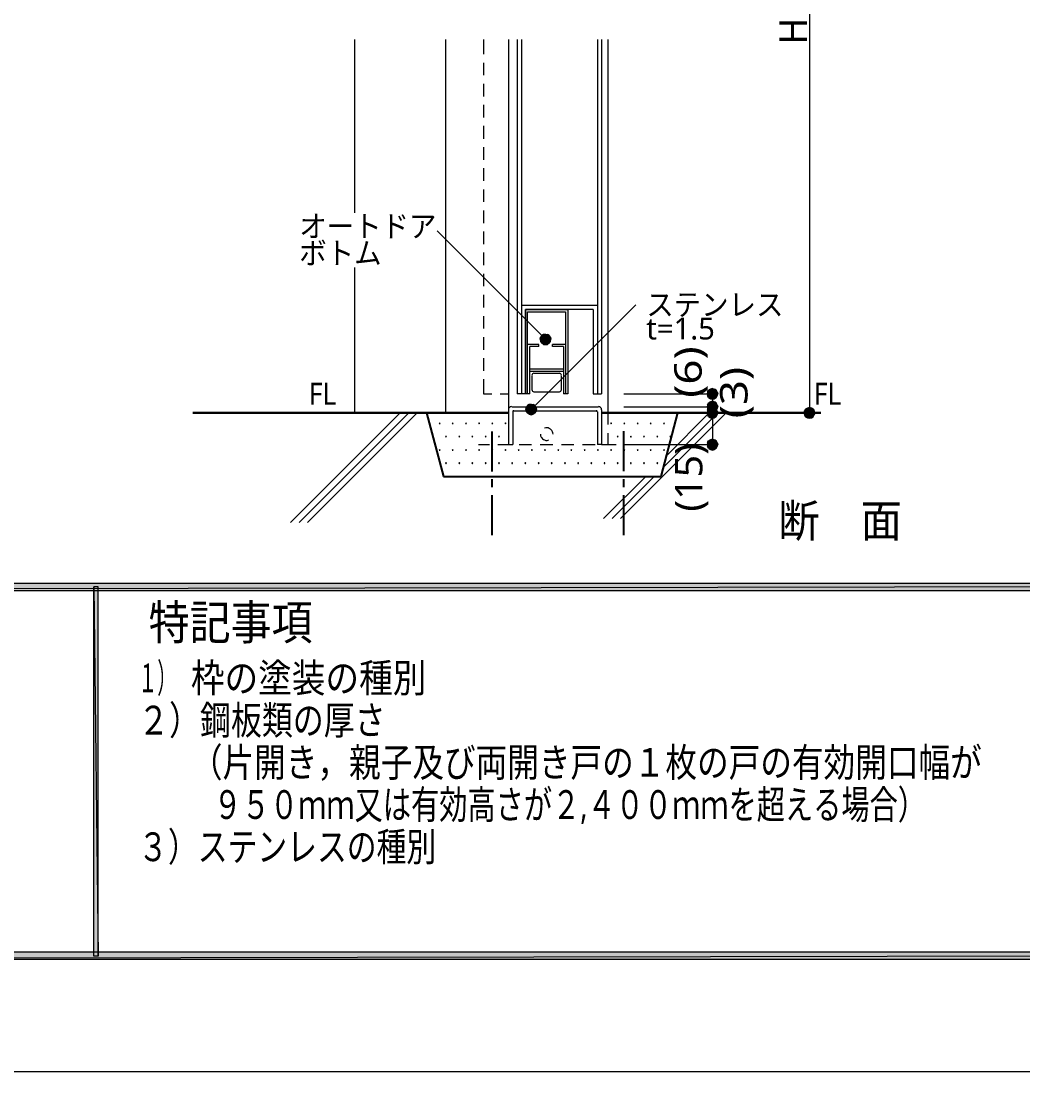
# Model space of a CAD drawing. Header units: millimetres. Extents: x 0 to 420, y 0 to 297.
# Drawn here: x 111.1 to 206, y 0 to 99.6 of the extents above; entities that cross this region are included whole.
import ezdxf
from ezdxf.enums import TextEntityAlignment as Align

# ---------------------------------------------------------------- set-up
doc = ezdxf.new("R2010")
doc.units = ezdxf.units.MM
doc.styles.add('kst32b', font='NotoSansJP-Variable.ttf')

msp = doc.modelspace()

# ---------------------------------------------------------------- hatches: boundary and pattern name
h = msp.add_hatch(color=7)
h.paths.add_polyline_path([(160.401, 69.787), (160.295, 69.638), (160.761, 69.448), (160.401, 69.787)])
h.paths.add_polyline_path([(160.295, 69.638), (160.761, 69.448), (160.253, 69.448), (160.295, 69.638)])
h.paths.add_polyline_path([(160.761, 69.448), (160.253, 69.448), (160.295, 69.236), (160.761, 69.448)])
for points in [[(160.57, 69.913), (160.401, 69.787), (160.761, 69.448), (160.57, 69.913)], [(176.382, 63.796), (176.572, 63.754), (176.572, 64.262), (176.382, 63.796)], [(159.216, 63.267), (159.046, 63.161), (159.406, 62.802), (159.216, 63.267)], [(176.382, 62.59), (176.572, 62.547), (176.572, 63.055), (176.382, 62.59)], [(176.382, 61.997), (176.572, 61.955), (176.572, 62.463), (176.382, 61.997)], [(185.293, 62.653), (185.251, 62.463), (185.759, 62.463), (185.293, 62.653)], [(186.224, 62.272), (186.267, 62.463), (185.759, 62.463), (186.224, 62.272)], [(150.728, 61.51), (150.707, 61.489), (150.686, 61.468), (150.707, 61.447), (150.728, 61.426), (150.749, 61.447), (150.77, 61.468), (150.749, 61.489), (150.728, 61.51)], [(151.977, 61.51), (151.955, 61.489), (151.934, 61.468), (151.955, 61.447), (151.977, 61.426), (151.998, 61.447), (152.019, 61.468), (151.998, 61.489), (151.977, 61.51)], [(153.226, 61.51), (153.204, 61.489), (153.183, 61.468), (153.204, 61.447), (153.226, 61.426), (153.247, 61.447), (153.268, 61.468), (153.247, 61.489), (153.226, 61.51)], [(154.474, 61.51), (154.453, 61.489), (154.432, 61.468), (154.453, 61.447), (154.474, 61.426), (154.496, 61.447), (154.517, 61.468), (154.496, 61.489), (154.474, 61.51)], [(155.723, 61.51), (155.702, 61.489), (155.681, 61.468), (155.702, 61.447), (155.723, 61.426), (155.744, 61.447), (155.766, 61.468), (155.744, 61.489), (155.723, 61.51)], [(156.972, 61.51), (156.951, 61.489), (156.93, 61.468), (156.951, 61.447), (156.972, 61.426), (156.993, 61.447), (157.014, 61.468), (156.993, 61.489), (156.972, 61.51)], [(166.984, 61.51), (166.963, 61.489), (166.942, 61.468), (166.963, 61.447), (166.984, 61.426), (167.005, 61.447), (167.026, 61.468), (167.005, 61.489), (166.984, 61.51)], [(168.233, 61.51), (168.212, 61.489), (168.19, 61.468), (168.212, 61.447), (168.233, 61.426), (168.254, 61.447), (168.275, 61.468), (168.254, 61.489), (168.233, 61.51)], [(169.482, 61.51), (169.46, 61.489), (169.439, 61.468), (169.46, 61.447), (169.482, 61.426), (169.503, 61.447), (169.524, 61.468), (169.503, 61.489), (169.482, 61.51)], [(170.73, 61.51), (170.709, 61.489), (170.688, 61.468), (170.709, 61.447), (170.73, 61.426), (170.752, 61.447), (170.773, 61.468), (170.752, 61.489), (170.73, 61.51)], [(171.979, 61.51), (171.958, 61.489), (171.937, 61.468), (171.958, 61.447), (171.979, 61.426), (172, 61.447), (172.021, 61.468), (172, 61.489), (171.979, 61.51)], [(150.093, 60.262), (150.072, 60.24), (150.051, 60.219), (150.072, 60.198), (150.093, 60.177), (150.114, 60.198), (150.135, 60.219), (150.114, 60.24), (150.093, 60.262)], [(151.342, 60.262), (151.321, 60.24), (151.299, 60.219), (151.321, 60.198), (151.342, 60.177), (151.363, 60.198), (151.384, 60.219), (151.363, 60.24), (151.342, 60.262)], [(152.591, 60.262), (152.569, 60.24), (152.548, 60.219), (152.569, 60.198), (152.591, 60.177), (152.612, 60.198), (152.633, 60.219), (152.612, 60.24), (152.591, 60.262)], [(153.839, 60.262), (153.818, 60.24), (153.797, 60.219), (153.818, 60.198), (153.839, 60.177), (153.861, 60.198), (153.882, 60.219), (153.861, 60.24), (153.839, 60.262)], [(155.088, 60.262), (155.067, 60.24), (155.046, 60.219), (155.067, 60.198), (155.088, 60.177), (155.109, 60.198), (155.13, 60.219), (155.109, 60.24), (155.088, 60.262)], [(156.358, 60.262), (156.337, 60.24), (156.316, 60.219), (156.337, 60.198), (156.358, 60.177), (156.379, 60.198), (156.401, 60.219), (156.379, 60.24), (156.358, 60.262)], [(167.598, 60.262), (167.577, 60.24), (167.555, 60.219), (167.577, 60.198), (167.598, 60.177), (167.619, 60.198), (167.64, 60.219), (167.619, 60.24), (167.598, 60.262)], [(168.846, 60.262), (168.825, 60.24), (168.804, 60.219), (168.825, 60.198), (168.846, 60.177), (168.868, 60.198), (168.889, 60.219), (168.868, 60.24), (168.846, 60.262)], [(170.095, 60.262), (170.074, 60.24), (170.053, 60.219), (170.074, 60.198), (170.095, 60.177), (170.117, 60.198), (170.138, 60.219), (170.117, 60.24), (170.095, 60.262)], [(171.344, 60.262), (171.323, 60.24), (171.302, 60.219), (171.323, 60.198), (171.344, 60.177), (171.365, 60.198), (171.387, 60.219), (171.365, 60.24), (171.344, 60.262)], [(172.593, 60.262), (172.572, 60.24), (172.551, 60.219), (172.572, 60.198), (172.593, 60.177), (172.614, 60.198), (172.635, 60.219), (172.614, 60.24), (172.593, 60.262)], [(150.728, 58.991), (150.707, 58.97), (150.686, 58.949), (150.707, 58.928), (150.728, 58.907), (150.749, 58.928), (150.77, 58.949), (150.749, 58.97), (150.728, 58.991)], [(151.977, 58.991), (151.955, 58.97), (151.934, 58.949), (151.955, 58.928), (151.977, 58.907), (151.998, 58.928), (152.019, 58.949), (151.998, 58.97), (151.977, 58.991)], [(153.226, 58.991), (153.204, 58.97), (153.183, 58.949), (153.204, 58.928), (153.226, 58.907), (153.247, 58.928), (153.268, 58.949), (153.247, 58.97), (153.226, 58.991)], [(154.474, 58.991), (154.453, 58.97), (154.432, 58.949), (154.453, 58.928), (154.474, 58.907), (154.496, 58.928), (154.517, 58.949), (154.496, 58.97), (154.474, 58.991)], [(155.723, 58.991), (155.702, 58.97), (155.681, 58.949), (155.702, 58.928), (155.723, 58.907), (155.744, 58.928), (155.766, 58.949), (155.744, 58.97), (155.723, 58.991)], [(156.972, 58.991), (156.951, 58.97), (156.93, 58.949), (156.951, 58.928), (156.972, 58.907), (156.993, 58.928), (157.014, 58.949), (156.993, 58.97), (156.972, 58.991)], [(158.221, 58.991), (158.2, 58.97), (158.179, 58.949), (158.2, 58.928), (158.221, 58.907), (158.242, 58.928), (158.263, 58.949), (158.242, 58.97), (158.221, 58.991)], [(159.47, 58.991), (159.449, 58.97), (159.427, 58.949), (159.449, 58.928), (159.47, 58.907), (159.491, 58.928), (159.512, 58.949), (159.491, 58.97), (159.47, 58.991)], [(160.719, 58.991), (160.697, 58.97), (160.676, 58.949), (160.697, 58.928), (160.719, 58.907), (160.74, 58.928), (160.761, 58.949), (160.74, 58.97), (160.719, 58.991)], [(161.967, 58.991), (161.946, 58.97), (161.925, 58.949), (161.946, 58.928), (161.967, 58.907), (161.988, 58.928), (162.01, 58.949), (161.988, 58.97), (161.967, 58.991)], [(163.216, 58.991), (163.195, 58.97), (163.174, 58.949), (163.195, 58.928), (163.216, 58.907), (163.237, 58.928), (163.259, 58.949), (163.237, 58.97), (163.216, 58.991)], [(164.465, 58.991), (164.444, 58.97), (164.423, 58.949), (164.444, 58.928), (164.465, 58.907), (164.486, 58.928), (164.507, 58.949), (164.486, 58.97), (164.465, 58.991)], [(165.714, 58.991), (165.693, 58.97), (165.671, 58.949), (165.693, 58.928), (165.714, 58.907), (165.735, 58.928), (165.756, 58.949), (165.735, 58.97), (165.714, 58.991)], [(166.984, 58.991), (166.963, 58.97), (166.942, 58.949), (166.963, 58.928), (166.984, 58.907), (167.005, 58.928), (167.026, 58.949), (167.005, 58.97), (166.984, 58.991)], [(168.233, 58.991), (168.212, 58.97), (168.19, 58.949), (168.212, 58.928), (168.233, 58.907), (168.254, 58.928), (168.275, 58.949), (168.254, 58.97), (168.233, 58.991)], [(169.482, 58.991), (169.46, 58.97), (169.439, 58.949), (169.46, 58.928), (169.482, 58.907), (169.503, 58.928), (169.524, 58.949), (169.503, 58.97), (169.482, 58.991)], [(170.73, 58.991), (170.709, 58.97), (170.688, 58.949), (170.709, 58.928), (170.73, 58.907), (170.752, 58.928), (170.773, 58.949), (170.752, 58.97), (170.73, 58.991)], [(171.979, 58.991), (171.958, 58.97), (171.937, 58.949), (171.958, 58.928), (171.979, 58.907), (172, 58.928), (172.021, 58.949), (172, 58.97), (171.979, 58.991)], [(176.382, 58.991), (176.572, 58.949), (176.572, 59.457), (176.382, 58.991)], [(151.342, 57.743), (151.321, 57.721), (151.299, 57.7), (151.321, 57.679), (151.342, 57.658), (151.363, 57.679), (151.384, 57.7), (151.363, 57.721), (151.342, 57.743)], [(152.591, 57.743), (152.569, 57.721), (152.548, 57.7), (152.569, 57.679), (152.591, 57.658), (152.612, 57.679), (152.633, 57.7), (152.612, 57.721), (152.591, 57.743)], [(153.839, 57.743), (153.818, 57.721), (153.797, 57.7), (153.818, 57.679), (153.839, 57.658), (153.861, 57.679), (153.882, 57.7), (153.861, 57.721), (153.839, 57.743)], [(155.088, 57.743), (155.067, 57.721), (155.046, 57.7), (155.067, 57.679), (155.088, 57.658), (155.109, 57.679), (155.13, 57.7), (155.109, 57.721), (155.088, 57.743)], [(156.358, 57.743), (156.337, 57.721), (156.316, 57.7), (156.337, 57.679), (156.358, 57.658), (156.379, 57.679), (156.401, 57.7), (156.379, 57.721), (156.358, 57.743)], [(157.607, 57.743), (157.586, 57.721), (157.565, 57.7), (157.586, 57.679), (157.607, 57.658), (157.628, 57.679), (157.649, 57.7), (157.628, 57.721), (157.607, 57.743)], [(158.856, 57.743), (158.835, 57.721), (158.813, 57.7), (158.835, 57.679), (158.856, 57.658), (158.877, 57.679), (158.898, 57.7), (158.877, 57.721), (158.856, 57.743)], [(160.105, 57.743), (160.084, 57.721), (160.062, 57.7), (160.084, 57.679), (160.105, 57.658), (160.126, 57.679), (160.147, 57.7), (160.126, 57.721), (160.105, 57.743)], [(161.354, 57.743), (161.332, 57.721), (161.311, 57.7), (161.332, 57.679), (161.354, 57.658), (161.375, 57.679), (161.396, 57.7), (161.375, 57.721), (161.354, 57.743)], [(162.602, 57.743), (162.581, 57.721), (162.56, 57.7), (162.581, 57.679), (162.602, 57.658), (162.624, 57.679), (162.645, 57.7), (162.624, 57.721), (162.602, 57.743)], [(163.851, 57.743), (163.83, 57.721), (163.809, 57.7), (163.83, 57.679), (163.851, 57.658), (163.872, 57.679), (163.894, 57.7), (163.872, 57.721), (163.851, 57.743)], [(165.1, 57.743), (165.079, 57.721), (165.058, 57.7), (165.079, 57.679), (165.1, 57.658), (165.121, 57.679), (165.142, 57.7), (165.121, 57.721), (165.1, 57.743)], [(166.349, 57.743), (166.328, 57.721), (166.307, 57.7), (166.328, 57.679), (166.349, 57.658), (166.37, 57.679), (166.391, 57.7), (166.37, 57.721), (166.349, 57.743)], [(167.598, 57.743), (167.577, 57.721), (167.555, 57.7), (167.577, 57.679), (167.598, 57.658), (167.619, 57.679), (167.64, 57.7), (167.619, 57.721), (167.598, 57.743)], [(168.846, 57.743), (168.825, 57.721), (168.804, 57.7), (168.825, 57.679), (168.846, 57.658), (168.868, 57.679), (168.889, 57.7), (168.868, 57.721), (168.846, 57.743)], [(170.095, 57.743), (170.074, 57.721), (170.053, 57.7), (170.074, 57.679), (170.095, 57.658), (170.117, 57.679), (170.138, 57.7), (170.117, 57.721), (170.095, 57.743)], [(171.344, 57.743), (171.323, 57.721), (171.302, 57.7), (171.323, 57.679), (171.344, 57.658), (171.365, 57.679), (171.387, 57.7), (171.365, 57.721), (171.344, 57.743)]]:
    msp.add_hatch(color=7).paths.add_polyline_path(points)
h = msp.add_hatch(color=7)
h.paths.add_polyline_path([(161.121, 69.787), (160.951, 69.913), (160.761, 69.448), (161.121, 69.787)])
h.paths.add_polyline_path([(160.951, 69.913), (160.761, 69.448), (160.761, 69.935), (160.951, 69.913)])
h.paths.add_polyline_path([(160.761, 69.448), (160.761, 69.935), (160.57, 69.913), (160.761, 69.448)])
h = msp.add_hatch(color=7)
h.paths.add_polyline_path([(161.227, 69.236), (161.269, 69.448), (160.761, 69.448), (161.227, 69.236)])
h.paths.add_polyline_path([(161.269, 69.448), (160.761, 69.448), (161.227, 69.638), (161.269, 69.448)])
h.paths.add_polyline_path([(160.761, 69.448), (161.227, 69.638), (161.121, 69.787), (160.761, 69.448)])
h = msp.add_hatch(color=7)
h.paths.add_polyline_path([(160.295, 69.236), (160.401, 69.088), (160.761, 69.448), (160.295, 69.236)])
h.paths.add_polyline_path([(160.401, 69.088), (160.761, 69.448), (160.57, 68.961), (160.401, 69.088)])
h.paths.add_polyline_path([(160.761, 69.448), (160.57, 68.961), (160.761, 68.94), (160.761, 69.448)])
h = msp.add_hatch(color=7)
h.paths.add_polyline_path([(160.761, 68.94), (160.951, 68.961), (160.761, 69.448), (160.761, 68.94)])
h.paths.add_polyline_path([(160.951, 68.961), (160.761, 69.448), (161.121, 69.088), (160.951, 68.961)])
h.paths.add_polyline_path([(160.761, 69.448), (161.121, 69.088), (161.227, 69.236), (160.761, 69.448)])
h = msp.add_hatch(color=7)
h.paths.add_polyline_path([(176.932, 64.622), (176.763, 64.728), (176.572, 64.262), (176.932, 64.622)])
h.paths.add_polyline_path([(176.763, 64.728), (176.572, 64.262), (176.572, 64.77), (176.763, 64.728)])
h.paths.add_polyline_path([(176.572, 64.262), (176.572, 64.77), (176.382, 64.728), (176.572, 64.262)])
h = msp.add_hatch(color=7)
h.paths.add_polyline_path([(176.382, 64.728), (176.212, 64.622), (176.572, 64.262), (176.382, 64.728)])
h.paths.add_polyline_path([(176.212, 64.622), (176.572, 64.262), (176.107, 64.453), (176.212, 64.622)])
h.paths.add_polyline_path([(176.572, 64.262), (176.107, 64.453), (176.064, 64.262), (176.572, 64.262)])
h = msp.add_hatch(color=7)
h.paths.add_polyline_path([(176.064, 64.262), (176.107, 64.071), (176.572, 64.262), (176.064, 64.262)])
h.paths.add_polyline_path([(176.107, 64.071), (176.572, 64.262), (176.212, 63.902), (176.107, 64.071)])
h.paths.add_polyline_path([(176.572, 64.262), (176.212, 63.902), (176.382, 63.796), (176.572, 64.262)])
h = msp.add_hatch(color=7)
h.paths.add_polyline_path([(177.038, 64.071), (177.08, 64.262), (176.572, 64.262), (177.038, 64.071)])
h.paths.add_polyline_path([(177.08, 64.262), (176.572, 64.262), (177.038, 64.453), (177.08, 64.262)])
h.paths.add_polyline_path([(176.572, 64.262), (177.038, 64.453), (176.932, 64.622), (176.572, 64.262)])
h = msp.add_hatch(color=7)
h.paths.add_polyline_path([(176.572, 63.754), (176.763, 63.796), (176.572, 64.262), (176.572, 63.754)])
h.paths.add_polyline_path([(176.763, 63.796), (176.572, 64.262), (176.932, 63.902), (176.763, 63.796)])
h.paths.add_polyline_path([(176.572, 64.262), (176.932, 63.902), (177.038, 64.071), (176.572, 64.262)])
h = msp.add_hatch(color=7)
h.paths.add_polyline_path([(159.046, 63.161), (158.941, 62.992), (159.406, 62.802), (159.046, 63.161)])
h.paths.add_polyline_path([(158.941, 62.992), (159.406, 62.802), (158.898, 62.802), (158.941, 62.992)])
h.paths.add_polyline_path([(159.406, 62.802), (158.898, 62.802), (158.941, 62.611), (159.406, 62.802)])
h = msp.add_hatch(color=7)
h.paths.add_polyline_path([(158.941, 62.611), (159.046, 62.442), (159.406, 62.802), (158.941, 62.611)])
h.paths.add_polyline_path([(159.046, 62.442), (159.406, 62.802), (159.216, 62.336), (159.046, 62.442)])
h.paths.add_polyline_path([(159.406, 62.802), (159.216, 62.336), (159.406, 62.294), (159.406, 62.802)])
h = msp.add_hatch(color=7)
h.paths.add_polyline_path([(159.766, 63.161), (159.597, 63.267), (159.406, 62.802), (159.766, 63.161)])
h.paths.add_polyline_path([(159.597, 63.267), (159.406, 62.802), (159.406, 63.309), (159.597, 63.267)])
h.paths.add_polyline_path([(159.406, 62.802), (159.406, 63.309), (159.216, 63.267), (159.406, 62.802)])
h = msp.add_hatch(color=7)
h.paths.add_polyline_path([(159.872, 62.611), (159.914, 62.802), (159.406, 62.802), (159.872, 62.611)])
h.paths.add_polyline_path([(159.914, 62.802), (159.406, 62.802), (159.872, 62.992), (159.914, 62.802)])
h.paths.add_polyline_path([(159.406, 62.802), (159.872, 62.992), (159.766, 63.161), (159.406, 62.802)])
h = msp.add_hatch(color=7)
h.paths.add_polyline_path([(159.406, 62.294), (159.597, 62.336), (159.406, 62.802), (159.406, 62.294)])
h.paths.add_polyline_path([(159.597, 62.336), (159.406, 62.802), (159.766, 62.442), (159.597, 62.336)])
h.paths.add_polyline_path([(159.406, 62.802), (159.766, 62.442), (159.872, 62.611), (159.406, 62.802)])
h = msp.add_hatch(color=7)
h.paths.add_polyline_path([(176.382, 63.521), (176.212, 63.415), (176.572, 63.055), (176.382, 63.521)])
h.paths.add_polyline_path([(176.212, 63.415), (176.572, 63.055), (176.107, 63.246), (176.212, 63.415)])
h.paths.add_polyline_path([(176.572, 63.055), (176.107, 63.246), (176.064, 63.055), (176.572, 63.055)])
h = msp.add_hatch(color=7)
h.paths.add_polyline_path([(176.064, 63.055), (176.107, 62.865), (176.572, 63.055), (176.064, 63.055)])
h.paths.add_polyline_path([(176.107, 62.865), (176.572, 63.055), (176.212, 62.696), (176.107, 62.865)])
h.paths.add_polyline_path([(176.572, 63.055), (176.212, 62.696), (176.382, 62.59), (176.572, 63.055)])
h = msp.add_hatch(color=7)
h.paths.add_polyline_path([(176.382, 62.929), (176.212, 62.823), (176.572, 62.463), (176.382, 62.929)])
h.paths.add_polyline_path([(176.212, 62.823), (176.572, 62.463), (176.107, 62.653), (176.212, 62.823)])
h.paths.add_polyline_path([(176.572, 62.463), (176.107, 62.653), (176.064, 62.463), (176.572, 62.463)])
h = msp.add_hatch(color=7)
h.paths.add_polyline_path([(176.932, 63.415), (176.763, 63.521), (176.572, 63.055), (176.932, 63.415)])
h.paths.add_polyline_path([(176.763, 63.521), (176.572, 63.055), (176.572, 63.563), (176.763, 63.521)])
h.paths.add_polyline_path([(176.572, 63.055), (176.572, 63.563), (176.382, 63.521), (176.572, 63.055)])
h = msp.add_hatch(color=7)
h.paths.add_polyline_path([(176.932, 62.823), (176.763, 62.929), (176.572, 62.463), (176.932, 62.823)])
h.paths.add_polyline_path([(176.763, 62.929), (176.572, 62.463), (176.572, 62.971), (176.763, 62.929)])
h.paths.add_polyline_path([(176.572, 62.463), (176.572, 62.971), (176.382, 62.929), (176.572, 62.463)])
h = msp.add_hatch(color=7)
h.paths.add_polyline_path([(177.038, 62.865), (177.08, 63.055), (176.572, 63.055), (177.038, 62.865)])
h.paths.add_polyline_path([(177.08, 63.055), (176.572, 63.055), (177.038, 63.246), (177.08, 63.055)])
h.paths.add_polyline_path([(176.572, 63.055), (177.038, 63.246), (176.932, 63.415), (176.572, 63.055)])
h = msp.add_hatch(color=7)
h.paths.add_polyline_path([(176.572, 62.547), (176.763, 62.59), (176.572, 63.055), (176.572, 62.547)])
h.paths.add_polyline_path([(176.763, 62.59), (176.572, 63.055), (176.932, 62.696), (176.763, 62.59)])
h.paths.add_polyline_path([(176.572, 63.055), (176.932, 62.696), (177.038, 62.865), (176.572, 63.055)])
h = msp.add_hatch(color=7)
h.paths.add_polyline_path([(177.038, 62.272), (177.08, 62.463), (176.572, 62.463), (177.038, 62.272)])
h.paths.add_polyline_path([(177.08, 62.463), (176.572, 62.463), (177.038, 62.653), (177.08, 62.463)])
h.paths.add_polyline_path([(176.572, 62.463), (177.038, 62.653), (176.932, 62.823), (176.572, 62.463)])
h = msp.add_hatch(color=7)
h.paths.add_polyline_path([(185.399, 62.823), (185.293, 62.653), (185.759, 62.463), (185.399, 62.823)])
h.paths.add_polyline_path([(185.293, 62.653), (185.759, 62.463), (185.251, 62.463), (185.293, 62.653)])
h.paths.add_polyline_path([(185.759, 62.463), (185.251, 62.463), (185.293, 62.272), (185.759, 62.463)])
h = msp.add_hatch(color=7)
h.paths.add_polyline_path([(185.759, 62.971), (185.568, 62.929), (185.759, 62.463), (185.759, 62.971)])
h.paths.add_polyline_path([(185.568, 62.929), (185.759, 62.463), (185.399, 62.823), (185.568, 62.929)])
h.paths.add_polyline_path([(185.759, 62.463), (185.399, 62.823), (185.293, 62.653), (185.759, 62.463)])
h = msp.add_hatch(color=7)
h.paths.add_polyline_path([(185.97, 62.929), (185.759, 62.971), (185.759, 62.463), (185.97, 62.929)])
h.paths.add_polyline_path([(185.759, 62.971), (185.759, 62.463), (185.568, 62.929), (185.759, 62.971)])
h.paths.add_polyline_path([(185.759, 62.463), (185.568, 62.929), (185.399, 62.823), (185.759, 62.463)])
h = msp.add_hatch(color=7)
h.paths.add_polyline_path([(186.224, 62.653), (186.119, 62.823), (185.759, 62.463), (186.224, 62.653)])
h.paths.add_polyline_path([(186.119, 62.823), (185.759, 62.463), (185.97, 62.929), (186.119, 62.823)])
h.paths.add_polyline_path([(185.759, 62.463), (185.97, 62.929), (185.759, 62.971), (185.759, 62.463)])
h = msp.add_hatch(color=7)
h.paths.add_polyline_path([(186.267, 62.463), (186.224, 62.653), (185.759, 62.463), (186.267, 62.463)])
h.paths.add_polyline_path([(186.224, 62.653), (185.759, 62.463), (186.119, 62.823), (186.224, 62.653)])
h.paths.add_polyline_path([(185.759, 62.463), (186.119, 62.823), (185.97, 62.929), (185.759, 62.463)])
h = msp.add_hatch(color=7)
h.paths.add_polyline_path([(176.064, 62.463), (176.107, 62.272), (176.572, 62.463), (176.064, 62.463)])
h.paths.add_polyline_path([(176.107, 62.272), (176.572, 62.463), (176.212, 62.103), (176.107, 62.272)])
h.paths.add_polyline_path([(176.572, 62.463), (176.212, 62.103), (176.382, 61.997), (176.572, 62.463)])
h = msp.add_hatch(color=7)
h.paths.add_polyline_path([(176.572, 61.955), (176.763, 61.997), (176.572, 62.463), (176.572, 61.955)])
h.paths.add_polyline_path([(176.763, 61.997), (176.572, 62.463), (176.932, 62.103), (176.763, 61.997)])
h.paths.add_polyline_path([(176.572, 62.463), (176.932, 62.103), (177.038, 62.272), (176.572, 62.463)])
h = msp.add_hatch(color=7)
h.paths.add_polyline_path([(185.251, 62.463), (185.293, 62.272), (185.759, 62.463), (185.251, 62.463)])
h.paths.add_polyline_path([(185.293, 62.272), (185.759, 62.463), (185.399, 62.103), (185.293, 62.272)])
h.paths.add_polyline_path([(185.759, 62.463), (185.399, 62.103), (185.568, 61.997), (185.759, 62.463)])
h = msp.add_hatch(color=7)
h.paths.add_polyline_path([(185.293, 62.272), (185.399, 62.103), (185.759, 62.463), (185.293, 62.272)])
h.paths.add_polyline_path([(185.399, 62.103), (185.759, 62.463), (185.568, 61.997), (185.399, 62.103)])
h.paths.add_polyline_path([(185.759, 62.463), (185.568, 61.997), (185.759, 61.955), (185.759, 62.463)])
h = msp.add_hatch(color=7)
h.paths.add_polyline_path([(185.568, 61.997), (185.759, 61.955), (185.759, 62.463), (185.568, 61.997)])
h.paths.add_polyline_path([(185.759, 61.955), (185.759, 62.463), (185.97, 61.997), (185.759, 61.955)])
h.paths.add_polyline_path([(185.759, 62.463), (185.97, 61.997), (186.119, 62.103), (185.759, 62.463)])
h = msp.add_hatch(color=7)
h.paths.add_polyline_path([(186.119, 62.103), (186.224, 62.272), (185.759, 62.463), (186.119, 62.103)])
h.paths.add_polyline_path([(186.224, 62.272), (185.759, 62.463), (186.267, 62.463), (186.224, 62.272)])
h.paths.add_polyline_path([(185.759, 62.463), (186.267, 62.463), (186.224, 62.653), (185.759, 62.463)])
h = msp.add_hatch(color=7)
h.paths.add_polyline_path([(185.759, 61.955), (185.97, 61.997), (185.759, 62.463), (185.759, 61.955)])
h.paths.add_polyline_path([(185.97, 61.997), (185.759, 62.463), (186.119, 62.103), (185.97, 61.997)])
h.paths.add_polyline_path([(185.759, 62.463), (186.119, 62.103), (186.224, 62.272), (185.759, 62.463)])
h = msp.add_hatch(color=7)
h.paths.add_polyline_path([(176.382, 59.923), (176.212, 59.817), (176.572, 59.457), (176.382, 59.923)])
h.paths.add_polyline_path([(176.212, 59.817), (176.572, 59.457), (176.107, 59.648), (176.212, 59.817)])
h.paths.add_polyline_path([(176.572, 59.457), (176.107, 59.648), (176.064, 59.457), (176.572, 59.457)])
h = msp.add_hatch(color=7)
h.paths.add_polyline_path([(176.932, 59.817), (176.763, 59.923), (176.572, 59.457), (176.932, 59.817)])
h.paths.add_polyline_path([(176.763, 59.923), (176.572, 59.457), (176.572, 59.965), (176.763, 59.923)])
h.paths.add_polyline_path([(176.572, 59.457), (176.572, 59.965), (176.382, 59.923), (176.572, 59.457)])
h = msp.add_hatch(color=7)
h.paths.add_polyline_path([(177.038, 59.267), (177.08, 59.457), (176.572, 59.457), (177.038, 59.267)])
h.paths.add_polyline_path([(177.08, 59.457), (176.572, 59.457), (177.038, 59.648), (177.08, 59.457)])
h.paths.add_polyline_path([(176.572, 59.457), (177.038, 59.648), (176.932, 59.817), (176.572, 59.457)])
h = msp.add_hatch(color=7)
h.paths.add_polyline_path([(176.064, 59.457), (176.107, 59.267), (176.572, 59.457), (176.064, 59.457)])
h.paths.add_polyline_path([(176.107, 59.267), (176.572, 59.457), (176.212, 59.097), (176.107, 59.267)])
h.paths.add_polyline_path([(176.572, 59.457), (176.212, 59.097), (176.382, 58.991), (176.572, 59.457)])
h = msp.add_hatch(color=7)
h.paths.add_polyline_path([(176.572, 58.949), (176.763, 58.991), (176.572, 59.457), (176.572, 58.949)])
h.paths.add_polyline_path([(176.763, 58.991), (176.572, 59.457), (176.932, 59.097), (176.763, 58.991)])
h.paths.add_polyline_path([(176.572, 59.457), (176.932, 59.097), (177.038, 59.267), (176.572, 59.457)])
h = msp.add_hatch(color=7)
h.paths.add_polyline_path([(393.827, 11.345), (394.525, 10.647), (393.827, 45.635), (393.827, 11.345)])
h.paths.add_polyline_path([(394.525, 10.647), (393.827, 45.635), (394.525, 46.334), (394.525, 10.647)])
h.paths.add_polyline_path([(393.827, 45.635), (394.525, 46.334), (26.522, 45.635), (393.827, 45.635)])
h.paths.add_polyline_path([(394.525, 46.334), (26.522, 45.635), (25.823, 46.334), (394.525, 46.334)])
h.paths.add_polyline_path([(26.522, 45.635), (25.823, 46.334), (26.522, 11.345), (26.522, 45.635)])
h.paths.add_polyline_path([(25.823, 46.334), (26.522, 11.345), (25.823, 10.647), (25.823, 46.334)])
h.paths.add_polyline_path([(26.522, 11.345), (25.823, 10.647), (393.827, 11.345), (26.522, 11.345)])
h.paths.add_polyline_path([(25.823, 10.647), (393.827, 11.345), (394.525, 10.647), (25.823, 10.647)])
h = msp.add_hatch(color=7)
h.paths.add_polyline_path([(118.385, 45.995), (117.983, 45.995), (118.385, 10.986), (118.385, 45.995)])
h.paths.add_polyline_path([(117.983, 45.995), (118.385, 10.986), (117.983, 10.986), (117.983, 45.995)])

# ---------------------------------------------------------------- linework, layer by layer
at = {"lineweight": 13}
msp.add_lwpolyline([(0.191, 0), (0.191, 296.968), (420.158, 296.968), (420.158, 0)], close=True, dxfattribs=at)
for points in [[(185.759, 129.858), (185.759, 62.463)], [(142.663, 97.854), (142.663, 81.428)], [(151.278, 97.854), (151.278, 62.463)], [(154.877, 97.854), (154.877, 96.456)], [(157.268, 97.854), (157.268, 62.759)], [(158.073, 97.854), (158.073, 64.262)], [(158.475, 97.854), (158.475, 64.262)], [(165.671, 97.854), (165.671, 64.262)], [(166.074, 97.854), (166.074, 64.262)], [(166.666, 97.854), (166.666, 62.463)], [(154.877, 95.652), (154.877, 94.467)], [(154.877, 93.662), (154.877, 92.456)], [(154.877, 91.652), (154.877, 90.466)], [(154.877, 89.662), (154.877, 88.455)], [(154.877, 87.651), (154.877, 86.466)], [(154.877, 85.662), (154.877, 84.455)], [(154.877, 83.651), (154.877, 82.465)], [(154.877, 81.661), (154.877, 80.454)], [(160.761, 69.448), (150.495, 79.714)], [(154.877, 79.65), (154.877, 78.465)], [(154.877, 77.661), (154.877, 76.454)], [(142.663, 76.242), (142.663, 62.463)], [(154.877, 75.65), (154.877, 74.464)], [(154.877, 73.66), (154.877, 72.454)], [(158.475, 72.665), (165.671, 72.665)], [(159.279, 64.262), (158.877, 64.262), (158.877, 72.263)], [(158.877, 72.263), (162.878, 72.263)], [(165.269, 72.263), (158.877, 72.263)], [(158.877, 72.263), (158.877, 64.262)], [(159.068, 64.262), (159.068, 72.051)], [(159.068, 72.051), (162.666, 72.051)], [(159.406, 62.802), (169.312, 72.707)], [(162.666, 72.051), (162.666, 64.262)], [(162.878, 72.263), (162.878, 64.262)], [(165.269, 72.263), (165.269, 64.262)], [(154.877, 71.649), (154.877, 70.464)], [(154.877, 69.659), (154.877, 68.453)], [(160.126, 68.961), (159.068, 68.961)], [(159.279, 64.262), (159.279, 68.749)], [(160.126, 68.749), (159.279, 68.749)], [(160.126, 68.749), (160.126, 68.961)], [(162.666, 68.961), (161.417, 68.961)], [(161.417, 68.749), (161.417, 68.961)], [(162.475, 68.749), (161.417, 68.749)], [(162.475, 68.749), (162.475, 64.262)], [(154.877, 67.649), (154.877, 66.463)], [(162.475, 66.612), (159.279, 66.612)], [(162.475, 66.4), (159.279, 66.4)], [(159.671, 66.23), (159.592, 66.215), (159.529, 66.172), (159.485, 66.108), (159.47, 66.029)], [(159.47, 66.019), (159.47, 64.664)], [(162.073, 66.209), (159.681, 66.209)], [(162.264, 66.029), (162.248, 66.108), (162.205, 66.172), (162.141, 66.215), (162.063, 66.23)], [(162.264, 64.664), (162.264, 66.019)], [(154.877, 65.659), (154.877, 64.262)], [(154.877, 64.262), (155.681, 64.262)], [(156.464, 64.262), (157.268, 64.262)], [(158.877, 64.262), (158.073, 64.262)], [(159.47, 64.675), (159.485, 64.596), (159.529, 64.533), (159.592, 64.489), (159.671, 64.474)], [(159.681, 64.453), (162.073, 64.453)], [(162.063, 64.474), (162.141, 64.489), (162.205, 64.533), (162.248, 64.596), (162.264, 64.675)], [(162.878, 64.262), (162.475, 64.262)], [(165.269, 64.262), (166.074, 64.262)], [(168.169, 64.262), (176.572, 64.262)], [(176.572, 64.262), (176.572, 63.055), (176.572, 62.463), (176.572, 59.457)], [(157.554, 63.077), (157.435, 63.053), (157.337, 62.987), (157.271, 62.889), (157.247, 62.77)], [(157.268, 62.759), (157.268, 59.457), (157.671, 59.457)], [(157.565, 63.055), (165.777, 63.055)], [(166.074, 62.759), (166.074, 59.457), (165.671, 59.457)], [(166.074, 62.77), (166.05, 62.889), (165.984, 62.987), (165.886, 63.053), (165.767, 63.077)], [(168.169, 63.055), (176.572, 63.055)], [(147.003, 62.463), (136.61, 52.07)], [(147.807, 62.463), (137.414, 52.07)], [(148.611, 62.463), (138.218, 52.07)], [(157.766, 62.675), (157.729, 62.667), (157.698, 62.647), (157.678, 62.616), (157.671, 62.579)], [(157.671, 62.569), (157.671, 59.457)], [(157.776, 62.653), (165.566, 62.653)], [(165.65, 62.579), (165.643, 62.616), (165.622, 62.647), (165.592, 62.667), (165.555, 62.675)], [(165.671, 62.569), (165.671, 59.457)], [(166.666, 62.463), (166.666, 61.362)], [(177.863, 62.463), (167.873, 52.451)], [(177.08, 62.463), (171.895, 57.277)], [(176.276, 62.463), (172.191, 58.378)], [(161.48, 60.452), (161.459, 60.579), (161.438, 60.685), (161.375, 60.791), (161.311, 60.875), (161.227, 60.939), (161.121, 61.002), (161.015, 61.045), (160.909, 61.066), (160.782, 61.045), (160.676, 61.023)], [(160.274, 60.452), (160.274, 60.41), (160.295, 60.283), (160.337, 60.177), (160.401, 60.092), (160.486, 60.007), (160.57, 59.944), (160.676, 59.902), (160.782, 59.859), (160.909, 59.859), (161.015, 59.88), (161.057, 59.902)], [(166.666, 60.558), (166.666, 59.457)], [(154.411, 59.457), (155.469, 59.457)], [(156.252, 59.457), (157.459, 59.457)], [(158.263, 59.457), (159.449, 59.457)], [(160.253, 59.457), (161.459, 59.457)], [(162.264, 59.457), (163.449, 59.457)], [(164.253, 59.457), (165.46, 59.457)], [(166.074, 59.457), (166.666, 59.457)], [(166.264, 59.457), (167.45, 59.457)], [(168.169, 59.457), (176.572, 59.457)], [(168.254, 59.457), (169.312, 59.457)], [(175.916, 59.457), (176.572, 59.457)], [(170.265, 56.452), (166.264, 52.451)], [(171.069, 56.452), (167.069, 52.451)]]:
    msp.add_lwpolyline(points, dxfattribs=at)
at = {"lineweight": 0}
for points in [[(160.401, 69.787), (160.295, 69.638), (160.761, 69.448)], [(160.57, 69.913), (160.401, 69.787), (160.761, 69.448)], [(160.761, 69.448), (160.761, 69.935), (160.57, 69.913)], [(160.951, 69.913), (160.761, 69.448), (160.761, 69.935)], [(161.121, 69.787), (160.951, 69.913), (160.761, 69.448)], [(160.761, 69.448), (161.227, 69.638), (161.121, 69.787)], [(160.295, 69.638), (160.761, 69.448), (160.253, 69.448)], [(160.761, 69.448), (160.253, 69.448), (160.295, 69.236)], [(160.295, 69.236), (160.401, 69.088), (160.761, 69.448)], [(160.401, 69.088), (160.761, 69.448), (160.57, 68.961)], [(160.761, 69.448), (160.57, 68.961), (160.761, 68.94)], [(161.269, 69.448), (160.761, 69.448), (161.227, 69.638)], [(160.761, 68.94), (160.951, 68.961), (160.761, 69.448)], [(160.951, 68.961), (160.761, 69.448), (161.121, 69.088)], [(160.761, 69.448), (161.121, 69.088), (161.227, 69.236)], [(161.227, 69.236), (161.269, 69.448), (160.761, 69.448)], [(176.572, 64.262), (176.572, 64.77), (176.382, 64.728)], [(176.763, 64.728), (176.572, 64.262), (176.572, 64.77)], [(176.572, 64.262), (176.107, 64.453), (176.064, 64.262)], [(176.064, 64.262), (176.107, 64.071), (176.572, 64.262)], [(176.212, 64.622), (176.572, 64.262), (176.107, 64.453)], [(176.107, 64.071), (176.572, 64.262), (176.212, 63.902)], [(176.382, 64.728), (176.212, 64.622), (176.572, 64.262)], [(176.572, 64.262), (176.212, 63.902), (176.382, 63.796)], [(176.382, 63.796), (176.572, 63.754), (176.572, 64.262)], [(176.932, 64.622), (176.763, 64.728), (176.572, 64.262)], [(176.572, 64.262), (177.038, 64.453), (176.932, 64.622)], [(177.08, 64.262), (176.572, 64.262), (177.038, 64.453)], [(176.572, 63.754), (176.763, 63.796), (176.572, 64.262)], [(176.763, 63.796), (176.572, 64.262), (176.932, 63.902)], [(176.572, 64.262), (176.932, 63.902), (177.038, 64.071)], [(177.038, 64.071), (177.08, 64.262), (176.572, 64.262)], [(158.941, 62.992), (159.406, 62.802), (158.898, 62.802)], [(159.406, 62.802), (158.898, 62.802), (158.941, 62.611)], [(159.046, 63.161), (158.941, 62.992), (159.406, 62.802)], [(158.941, 62.611), (159.046, 62.442), (159.406, 62.802)], [(159.216, 63.267), (159.046, 63.161), (159.406, 62.802)], [(159.046, 62.442), (159.406, 62.802), (159.216, 62.336)], [(159.406, 62.802), (159.406, 63.309), (159.216, 63.267)], [(159.406, 62.802), (159.216, 62.336), (159.406, 62.294)], [(159.597, 63.267), (159.406, 62.802), (159.406, 63.309)], [(159.766, 63.161), (159.597, 63.267), (159.406, 62.802)], [(159.406, 62.802), (159.872, 62.992), (159.766, 63.161)], [(159.914, 62.802), (159.406, 62.802), (159.872, 62.992)], [(159.406, 62.294), (159.597, 62.336), (159.406, 62.802)], [(159.597, 62.336), (159.406, 62.802), (159.766, 62.442)], [(159.406, 62.802), (159.766, 62.442), (159.872, 62.611)], [(159.872, 62.611), (159.914, 62.802), (159.406, 62.802)], [(176.572, 63.055), (176.107, 63.246), (176.064, 63.055)], [(176.064, 63.055), (176.107, 62.865), (176.572, 63.055)], [(176.212, 63.415), (176.572, 63.055), (176.107, 63.246)], [(176.107, 62.865), (176.572, 63.055), (176.212, 62.696)], [(176.212, 62.823), (176.572, 62.463), (176.107, 62.653)], [(176.382, 63.521), (176.212, 63.415), (176.572, 63.055)], [(176.572, 63.055), (176.212, 62.696), (176.382, 62.59)], [(176.382, 62.929), (176.212, 62.823), (176.572, 62.463)], [(176.572, 63.055), (176.572, 63.563), (176.382, 63.521)], [(176.382, 62.59), (176.572, 62.547), (176.572, 63.055)], [(176.572, 62.463), (176.572, 62.971), (176.382, 62.929)], [(176.763, 63.521), (176.572, 63.055), (176.572, 63.563)], [(176.932, 63.415), (176.763, 63.521), (176.572, 63.055)], [(176.572, 63.055), (177.038, 63.246), (176.932, 63.415)], [(177.08, 63.055), (176.572, 63.055), (177.038, 63.246)], [(176.572, 62.547), (176.763, 62.59), (176.572, 63.055)], [(176.763, 62.59), (176.572, 63.055), (176.932, 62.696)], [(176.572, 63.055), (176.932, 62.696), (177.038, 62.865)], [(177.038, 62.865), (177.08, 63.055), (176.572, 63.055)], [(176.763, 62.929), (176.572, 62.463), (176.572, 62.971)], [(176.932, 62.823), (176.763, 62.929), (176.572, 62.463)], [(176.572, 62.463), (177.038, 62.653), (176.932, 62.823)], [(185.399, 62.823), (185.293, 62.653), (185.759, 62.463)], [(185.759, 62.463), (185.399, 62.823), (185.293, 62.653)], [(185.759, 62.463), (185.568, 62.929), (185.399, 62.823)], [(185.568, 62.929), (185.759, 62.463), (185.399, 62.823)], [(185.759, 62.971), (185.759, 62.463), (185.568, 62.929)], [(185.759, 62.971), (185.568, 62.929), (185.759, 62.463)], [(185.97, 62.929), (185.759, 62.971), (185.759, 62.463)], [(185.759, 62.463), (185.97, 62.929), (185.759, 62.971)], [(185.759, 62.463), (186.119, 62.823), (185.97, 62.929)], [(186.119, 62.823), (185.759, 62.463), (185.97, 62.929)], [(186.224, 62.653), (185.759, 62.463), (186.119, 62.823)], [(186.224, 62.653), (186.119, 62.823), (185.759, 62.463)], [(176.572, 62.463), (176.107, 62.653), (176.064, 62.463)], [(176.064, 62.463), (176.107, 62.272), (176.572, 62.463)], [(176.107, 62.272), (176.572, 62.463), (176.212, 62.103)], [(176.572, 62.463), (176.212, 62.103), (176.382, 61.997)], [(176.382, 61.997), (176.572, 61.955), (176.572, 62.463)], [(177.08, 62.463), (176.572, 62.463), (177.038, 62.653)], [(176.572, 61.955), (176.763, 61.997), (176.572, 62.463)], [(176.763, 61.997), (176.572, 62.463), (176.932, 62.103)], [(176.572, 62.463), (176.932, 62.103), (177.038, 62.272)], [(177.038, 62.272), (177.08, 62.463), (176.572, 62.463)], [(185.293, 62.653), (185.759, 62.463), (185.251, 62.463)], [(185.293, 62.653), (185.251, 62.463), (185.759, 62.463)], [(185.759, 62.463), (185.251, 62.463), (185.293, 62.272)], [(185.251, 62.463), (185.293, 62.272), (185.759, 62.463)], [(185.293, 62.272), (185.399, 62.103), (185.759, 62.463)], [(185.293, 62.272), (185.759, 62.463), (185.399, 62.103)], [(185.399, 62.103), (185.759, 62.463), (185.568, 61.997)], [(185.759, 62.463), (185.399, 62.103), (185.568, 61.997)], [(185.759, 62.463), (185.568, 61.997), (185.759, 61.955)], [(185.568, 61.997), (185.759, 61.955), (185.759, 62.463)], [(186.267, 62.463), (186.224, 62.653), (185.759, 62.463)], [(185.759, 62.463), (186.267, 62.463), (186.224, 62.653)], [(185.759, 61.955), (185.97, 61.997), (185.759, 62.463)], [(185.97, 61.997), (185.759, 62.463), (186.119, 62.103)], [(185.759, 62.463), (186.119, 62.103), (186.224, 62.272)], [(186.224, 62.272), (186.267, 62.463), (185.759, 62.463)], [(185.759, 61.955), (185.759, 62.463), (185.97, 61.997)], [(185.759, 62.463), (185.97, 61.997), (186.119, 62.103)], [(186.119, 62.103), (186.224, 62.272), (185.759, 62.463)], [(186.224, 62.272), (185.759, 62.463), (186.267, 62.463)], [(150.728, 61.51), (150.707, 61.489), (150.686, 61.468), (150.707, 61.447), (150.728, 61.426), (150.749, 61.447), (150.77, 61.468), (150.749, 61.489)], [(151.977, 61.51), (151.955, 61.489), (151.934, 61.468), (151.955, 61.447), (151.977, 61.426), (151.998, 61.447), (152.019, 61.468), (151.998, 61.489)], [(153.226, 61.51), (153.204, 61.489), (153.183, 61.468), (153.204, 61.447), (153.226, 61.426), (153.247, 61.447), (153.268, 61.468), (153.247, 61.489)], [(154.474, 61.51), (154.453, 61.489), (154.432, 61.468), (154.453, 61.447), (154.474, 61.426), (154.496, 61.447), (154.517, 61.468), (154.496, 61.489)], [(155.723, 61.51), (155.702, 61.489), (155.681, 61.468), (155.702, 61.447), (155.723, 61.426), (155.744, 61.447), (155.766, 61.468), (155.744, 61.489)], [(156.972, 61.51), (156.951, 61.489), (156.93, 61.468), (156.951, 61.447), (156.972, 61.426), (156.993, 61.447), (157.014, 61.468), (156.993, 61.489)], [(166.984, 61.51), (166.963, 61.489), (166.942, 61.468), (166.963, 61.447), (166.984, 61.426), (167.005, 61.447), (167.026, 61.468), (167.005, 61.489)], [(168.233, 61.51), (168.212, 61.489), (168.19, 61.468), (168.212, 61.447), (168.233, 61.426), (168.254, 61.447), (168.275, 61.468), (168.254, 61.489)], [(169.482, 61.51), (169.46, 61.489), (169.439, 61.468), (169.46, 61.447), (169.482, 61.426), (169.503, 61.447), (169.524, 61.468), (169.503, 61.489)], [(170.73, 61.51), (170.709, 61.489), (170.688, 61.468), (170.709, 61.447), (170.73, 61.426), (170.752, 61.447), (170.773, 61.468), (170.752, 61.489)], [(171.979, 61.51), (171.958, 61.489), (171.937, 61.468), (171.958, 61.447), (171.979, 61.426), (172, 61.447), (172.021, 61.468), (172, 61.489)], [(150.093, 60.262), (150.072, 60.24), (150.051, 60.219), (150.072, 60.198), (150.093, 60.177), (150.114, 60.198), (150.135, 60.219), (150.114, 60.24)], [(151.342, 60.262), (151.321, 60.24), (151.299, 60.219), (151.321, 60.198), (151.342, 60.177), (151.363, 60.198), (151.384, 60.219), (151.363, 60.24)], [(152.591, 60.262), (152.569, 60.24), (152.548, 60.219), (152.569, 60.198), (152.591, 60.177), (152.612, 60.198), (152.633, 60.219), (152.612, 60.24)], [(153.839, 60.262), (153.818, 60.24), (153.797, 60.219), (153.818, 60.198), (153.839, 60.177), (153.861, 60.198), (153.882, 60.219), (153.861, 60.24)], [(155.088, 60.262), (155.067, 60.24), (155.046, 60.219), (155.067, 60.198), (155.088, 60.177), (155.109, 60.198), (155.13, 60.219), (155.109, 60.24)], [(156.358, 60.262), (156.337, 60.24), (156.316, 60.219), (156.337, 60.198), (156.358, 60.177), (156.379, 60.198), (156.401, 60.219), (156.379, 60.24)], [(167.598, 60.262), (167.577, 60.24), (167.555, 60.219), (167.577, 60.198), (167.598, 60.177), (167.619, 60.198), (167.64, 60.219), (167.619, 60.24)], [(168.846, 60.262), (168.825, 60.24), (168.804, 60.219), (168.825, 60.198), (168.846, 60.177), (168.868, 60.198), (168.889, 60.219), (168.868, 60.24)], [(170.095, 60.262), (170.074, 60.24), (170.053, 60.219), (170.074, 60.198), (170.095, 60.177), (170.117, 60.198), (170.138, 60.219), (170.117, 60.24)], [(171.344, 60.262), (171.323, 60.24), (171.302, 60.219), (171.323, 60.198), (171.344, 60.177), (171.365, 60.198), (171.387, 60.219), (171.365, 60.24)], [(172.593, 60.262), (172.572, 60.24), (172.551, 60.219), (172.572, 60.198), (172.593, 60.177), (172.614, 60.198), (172.635, 60.219), (172.614, 60.24)], [(176.212, 59.817), (176.572, 59.457), (176.107, 59.648)], [(176.382, 59.923), (176.212, 59.817), (176.572, 59.457)], [(176.572, 59.457), (176.572, 59.965), (176.382, 59.923)], [(176.763, 59.923), (176.572, 59.457), (176.572, 59.965)], [(176.932, 59.817), (176.763, 59.923), (176.572, 59.457)], [(176.572, 59.457), (177.038, 59.648), (176.932, 59.817)], [(150.728, 58.991), (150.707, 58.97), (150.686, 58.949), (150.707, 58.928), (150.728, 58.907), (150.749, 58.928), (150.77, 58.949), (150.749, 58.97)], [(151.977, 58.991), (151.955, 58.97), (151.934, 58.949), (151.955, 58.928), (151.977, 58.907), (151.998, 58.928), (152.019, 58.949), (151.998, 58.97)], [(153.226, 58.991), (153.204, 58.97), (153.183, 58.949), (153.204, 58.928), (153.226, 58.907), (153.247, 58.928), (153.268, 58.949), (153.247, 58.97)], [(154.474, 58.991), (154.453, 58.97), (154.432, 58.949), (154.453, 58.928), (154.474, 58.907), (154.496, 58.928), (154.517, 58.949), (154.496, 58.97)], [(155.723, 58.991), (155.702, 58.97), (155.681, 58.949), (155.702, 58.928), (155.723, 58.907), (155.744, 58.928), (155.766, 58.949), (155.744, 58.97)], [(156.972, 58.991), (156.951, 58.97), (156.93, 58.949), (156.951, 58.928), (156.972, 58.907), (156.993, 58.928), (157.014, 58.949), (156.993, 58.97)], [(158.221, 58.991), (158.2, 58.97), (158.179, 58.949), (158.2, 58.928), (158.221, 58.907), (158.242, 58.928), (158.263, 58.949), (158.242, 58.97)], [(159.47, 58.991), (159.449, 58.97), (159.427, 58.949), (159.449, 58.928), (159.47, 58.907), (159.491, 58.928), (159.512, 58.949), (159.491, 58.97)], [(160.719, 58.991), (160.697, 58.97), (160.676, 58.949), (160.697, 58.928), (160.719, 58.907), (160.74, 58.928), (160.761, 58.949), (160.74, 58.97)], [(161.967, 58.991), (161.946, 58.97), (161.925, 58.949), (161.946, 58.928), (161.967, 58.907), (161.988, 58.928), (162.01, 58.949), (161.988, 58.97)], [(163.216, 58.991), (163.195, 58.97), (163.174, 58.949), (163.195, 58.928), (163.216, 58.907), (163.237, 58.928), (163.259, 58.949), (163.237, 58.97)], [(164.465, 58.991), (164.444, 58.97), (164.423, 58.949), (164.444, 58.928), (164.465, 58.907), (164.486, 58.928), (164.507, 58.949), (164.486, 58.97)], [(165.714, 58.991), (165.693, 58.97), (165.671, 58.949), (165.693, 58.928), (165.714, 58.907), (165.735, 58.928), (165.756, 58.949), (165.735, 58.97)], [(166.984, 58.991), (166.963, 58.97), (166.942, 58.949), (166.963, 58.928), (166.984, 58.907), (167.005, 58.928), (167.026, 58.949), (167.005, 58.97)], [(168.233, 58.991), (168.212, 58.97), (168.19, 58.949), (168.212, 58.928), (168.233, 58.907), (168.254, 58.928), (168.275, 58.949), (168.254, 58.97)], [(169.482, 58.991), (169.46, 58.97), (169.439, 58.949), (169.46, 58.928), (169.482, 58.907), (169.503, 58.928), (169.524, 58.949), (169.503, 58.97)], [(170.73, 58.991), (170.709, 58.97), (170.688, 58.949), (170.709, 58.928), (170.73, 58.907), (170.752, 58.928), (170.773, 58.949), (170.752, 58.97)], [(171.979, 58.991), (171.958, 58.97), (171.937, 58.949), (171.958, 58.928), (171.979, 58.907), (172, 58.928), (172.021, 58.949), (172, 58.97)], [(176.572, 59.457), (176.107, 59.648), (176.064, 59.457)], [(176.064, 59.457), (176.107, 59.267), (176.572, 59.457)], [(176.107, 59.267), (176.572, 59.457), (176.212, 59.097)], [(176.572, 59.457), (176.212, 59.097), (176.382, 58.991)], [(176.382, 58.991), (176.572, 58.949), (176.572, 59.457)], [(177.08, 59.457), (176.572, 59.457), (177.038, 59.648)], [(176.572, 58.949), (176.763, 58.991), (176.572, 59.457)], [(176.763, 58.991), (176.572, 59.457), (176.932, 59.097)], [(176.572, 59.457), (176.932, 59.097), (177.038, 59.267)], [(177.038, 59.267), (177.08, 59.457), (176.572, 59.457)], [(151.342, 57.743), (151.321, 57.721), (151.299, 57.7), (151.321, 57.679), (151.342, 57.658), (151.363, 57.679), (151.384, 57.7), (151.363, 57.721)], [(152.591, 57.743), (152.569, 57.721), (152.548, 57.7), (152.569, 57.679), (152.591, 57.658), (152.612, 57.679), (152.633, 57.7), (152.612, 57.721)], [(153.839, 57.743), (153.818, 57.721), (153.797, 57.7), (153.818, 57.679), (153.839, 57.658), (153.861, 57.679), (153.882, 57.7), (153.861, 57.721)], [(155.088, 57.743), (155.067, 57.721), (155.046, 57.7), (155.067, 57.679), (155.088, 57.658), (155.109, 57.679), (155.13, 57.7), (155.109, 57.721)], [(156.358, 57.743), (156.337, 57.721), (156.316, 57.7), (156.337, 57.679), (156.358, 57.658), (156.379, 57.679), (156.401, 57.7), (156.379, 57.721)], [(157.607, 57.743), (157.586, 57.721), (157.565, 57.7), (157.586, 57.679), (157.607, 57.658), (157.628, 57.679), (157.649, 57.7), (157.628, 57.721)], [(158.856, 57.743), (158.835, 57.721), (158.813, 57.7), (158.835, 57.679), (158.856, 57.658), (158.877, 57.679), (158.898, 57.7), (158.877, 57.721)], [(160.105, 57.743), (160.084, 57.721), (160.062, 57.7), (160.084, 57.679), (160.105, 57.658), (160.126, 57.679), (160.147, 57.7), (160.126, 57.721)], [(161.354, 57.743), (161.332, 57.721), (161.311, 57.7), (161.332, 57.679), (161.354, 57.658), (161.375, 57.679), (161.396, 57.7), (161.375, 57.721)], [(162.602, 57.743), (162.581, 57.721), (162.56, 57.7), (162.581, 57.679), (162.602, 57.658), (162.624, 57.679), (162.645, 57.7), (162.624, 57.721)], [(163.851, 57.743), (163.83, 57.721), (163.809, 57.7), (163.83, 57.679), (163.851, 57.658), (163.872, 57.679), (163.894, 57.7), (163.872, 57.721)], [(165.1, 57.743), (165.079, 57.721), (165.058, 57.7), (165.079, 57.679), (165.1, 57.658), (165.121, 57.679), (165.142, 57.7), (165.121, 57.721)], [(166.349, 57.743), (166.328, 57.721), (166.307, 57.7), (166.328, 57.679), (166.349, 57.658), (166.37, 57.679), (166.391, 57.7), (166.37, 57.721)], [(167.598, 57.743), (167.577, 57.721), (167.555, 57.7), (167.577, 57.679), (167.598, 57.658), (167.619, 57.679), (167.64, 57.7), (167.619, 57.721)], [(168.846, 57.743), (168.825, 57.721), (168.804, 57.7), (168.825, 57.679), (168.846, 57.658), (168.868, 57.679), (168.889, 57.7), (168.868, 57.721)], [(170.095, 57.743), (170.074, 57.721), (170.053, 57.7), (170.074, 57.679), (170.095, 57.658), (170.117, 57.679), (170.138, 57.7), (170.117, 57.721)], [(171.344, 57.743), (171.323, 57.721), (171.302, 57.7), (171.323, 57.679), (171.344, 57.658), (171.365, 57.679), (171.387, 57.7), (171.365, 57.721)], [(394.525, 46.334), (26.522, 45.635), (25.823, 46.334)], [(393.827, 45.635), (394.525, 46.334), (26.522, 45.635)], [(118.385, 45.995), (117.983, 45.995), (118.385, 10.986)], [(117.983, 45.995), (118.385, 10.986), (117.983, 10.986)], [(26.522, 11.345), (25.823, 10.647), (393.827, 11.345)], [(25.823, 10.647), (393.827, 11.345), (394.525, 10.647)]]:
    msp.add_lwpolyline(points, close=True, dxfattribs=at)
at = {"lineweight": 30}
for points in [[(127.36, 62.463), (149.479, 62.463)], [(149.479, 62.463), (157.268, 62.463)], [(166.074, 62.463), (186.838, 62.463)]]:
    msp.add_lwpolyline(points, dxfattribs=at)
at = {"lineweight": 25}
for points in [[(149.479, 62.463), (151.088, 56.452)], [(173.27, 62.463), (171.683, 56.452)], [(155.723, 56.917), (155.723, 60.706)], [(168.169, 56.938), (168.169, 60.727)], [(151.088, 56.452), (171.683, 56.452)], [(155.723, 55.436), (155.723, 56.176)], [(168.169, 55.436), (168.169, 56.176)], [(155.723, 50.885), (155.723, 54.673)], [(168.169, 50.885), (168.169, 54.673)]]:
    msp.add_lwpolyline(points, dxfattribs=at)

# ---------------------------------------------------------------- texts
at = {"style": 'kst32b'}
msp.add_text('H', height=2.599, rotation=90, dxfattribs=at).set_placement((185.526, 97.388))
for s, height, p, p2 in [('オートドア', 2.0791, (137.435, 79.121), (150.43, 79.121)), ('ボトム', 2.0791, (137.435, 76.581), (145.232, 76.581)), ('ステンレス', 2.0791, (170.307, 71.691), (183.302, 71.691)), ('t=1.5', 2.0791, (170.307, 69.427), (176.804, 69.427)), ('(6)', 2.5989, (175.556, 63.902), (175.556, 68.775)), ('(3)', 2.5989, (179.896, 61.955), (179.896, 66.828)), ('FL', 2.0791, (138.345, 63.246), (140.944, 63.246)), ('FL', 2.0791, (186.182, 63.246), (188.781, 63.246)), ('(15)', 2.5989, (175.62, 53.107), (175.62, 59.604)), ('断\u3000面', 3.1187, (182.817, 50.694), (194.512, 50.694)), ('特記事項', 3.2734, (123.169, 40.979), (138.691, 40.979)), ('１）', 2.7278, (122.174, 35.983), (125.799, 35.983)), ('枠の塗装の種別', 2.7278, (127.169, 35.983), (149.476, 35.983)), ('２）鋼板類の厚さ', 2.7278, (122.174, 31.983), (145.611, 31.983)), ('（片開き，親子及び両開き戸の１枚の戸の有効開口幅が', 2.72782, (127.169, 27.982), (202.085, 27.982)), ('９５０ｍｍ又は有効高さが２,４００ｍｍを超える場合）', 2.72782, (129.317, 23.982), (196.805, 23.982)), ('３）ステンレスの種別', 2.7278, (122.174, 19.981), (150.407, 19.981))]:
    msp.add_text(s, height=height, dxfattribs=at).set_placement(p, p2, align=Align.FIT)

doc.saveas('drawing.dxf')
